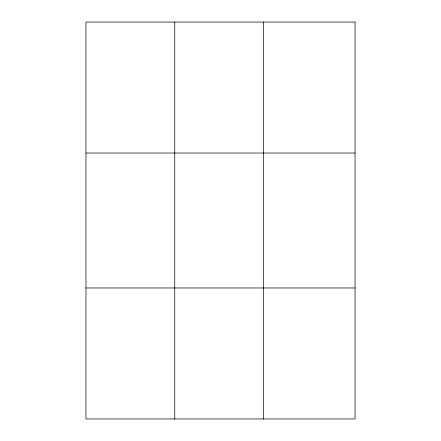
<?xml version="1.0" encoding="UTF-8"?>
<svg xmlns="http://www.w3.org/2000/svg" width="441" height="441" viewBox="0 0 441 441"><rect width="100%" height="100%" fill="white"/><g stroke="black" fill="none" stroke-linecap="round" stroke-linejoin="round"><path stroke-width="0.66" d="M174.752 418.95L174.752 22.05M263.553 418.95L263.553 22.05M85.951 153.027L355.049 153.027M85.951 287.973L355.049 287.973M355.049 22.05L355.049 418.95L85.951 418.95L85.951 22.05L355.049 22.05"/></g></svg>
